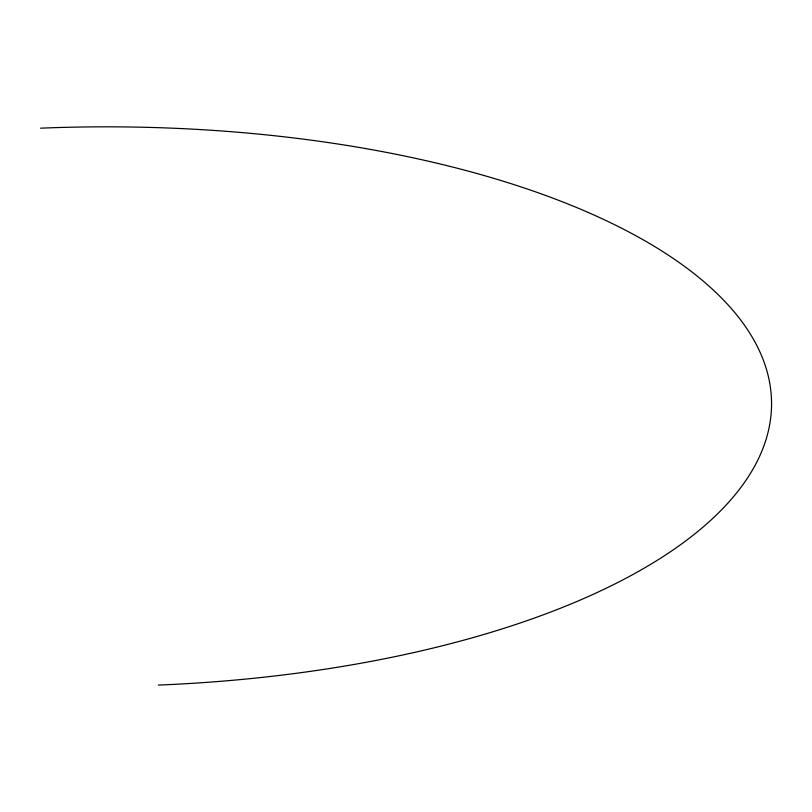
<?xml version="1.0" encoding="UTF-8"?>
<svg xmlns="http://www.w3.org/2000/svg" width="812" height="812" viewBox="0 0 812 812"><rect width="100%" height="100%" fill="white"/><g stroke="black" fill="none" stroke-linecap="round" stroke-linejoin="round"><path stroke-width="1.22" d="M40.6 128.174A672.103 279.785 -0.3 0 1 768.974 379.224A672.103 279.785 -0.3 0 1 158.34 685.084"/></g></svg>
